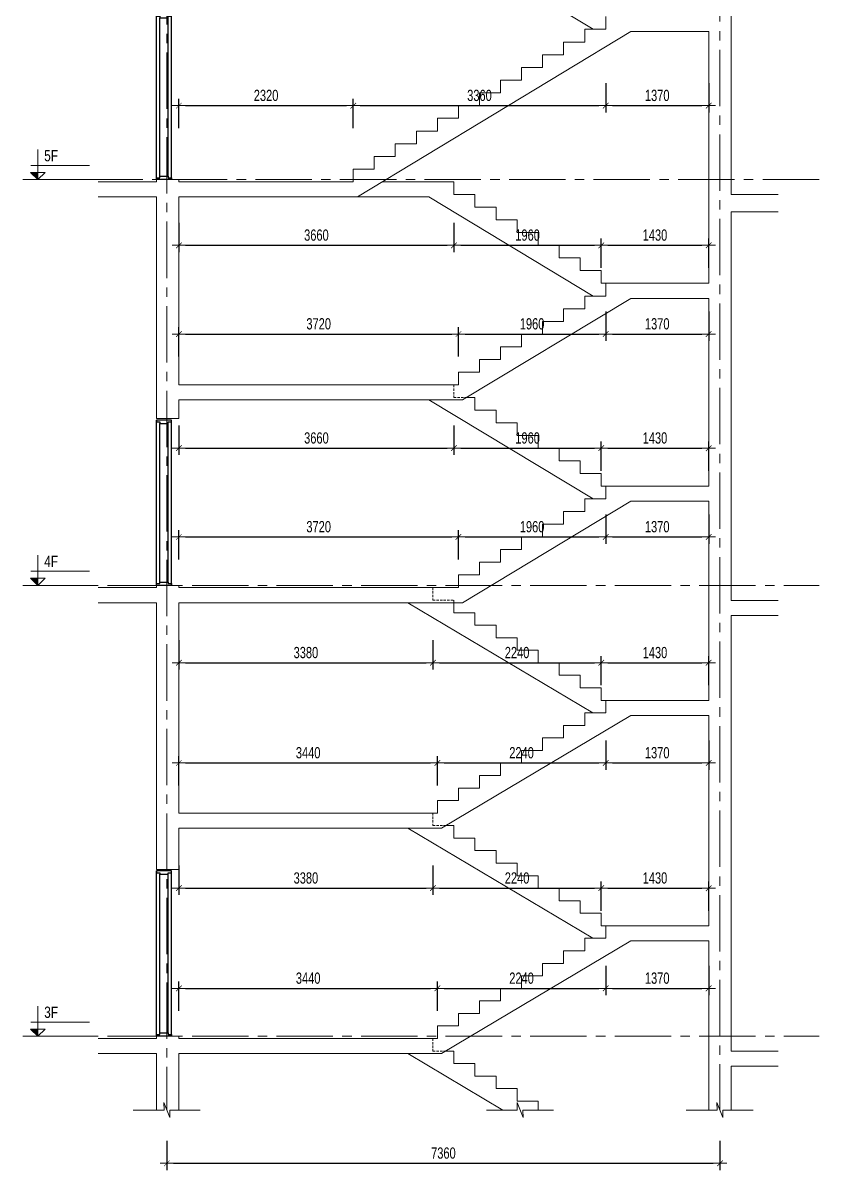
# Model space of a CAD drawing. Header units: millimetres. Extents: x -179076 to 254975, y -18667 to 296191.
# Drawn here: x 76581 to 87175, y 263408 to 278674 of the extents above; entities that cross this region are included whole.
import ezdxf

# ---------------------------------------------------------------- set-up
doc = ezdxf.new("R2010")
doc.units = ezdxf.units.MM
doc.linetypes.add('CENTER2', pattern=[1.125, 0.75, -0.125, 0.125, -0.125])
doc.linetypes.add('HIDDEN2', pattern=[4.7625, 3.175, -1.5875])
doc.layers.get('Defpoints').update_dxf_attribs({"color": 151, "lineweight": 9})
doc.layers.add('A-DOOR', color=4, linetype='Continuous')
doc.layers.add('DOOR', color=4, linetype='Continuous')
for name, color, linetype, lineweight in [('NDC_S_ANNO', 7, 'Continuous', 20), ('NDC_S_AXIS', 5, 'CENTER2', 13), ('NDC_S_CONTINUOUS', 3, 'Continuous', 20), ('NDC_S_DIM', 1, 'Continuous', 15), ('NDC_S_HIDDEN', 8, 'HIDDEN2', 13), ('NDC_S_SLAB', 2, 'Continuous', 20), ('NDC_S_SYMBOL', 1, 'Continuous', 15), ('NDC_S_TEXT SYMBOL', 7, 'Continuous', 20), ('NDC_S_VN TEXT', 7, 'Continuous', 20)]:
    doc.layers.add(name, color=color, linetype=linetype, lineweight=lineweight)
doc.styles.add('NDC_ANNO', font='', dxfattribs={"width": 0.8})
doc.styles.add('NDC_DIM', font='', dxfattribs={"width": 0.75})
doc.styles.get('NDC_ANNO').set_extended_font_data('Dotum')
doc.styles.get('NDC_DIM').set_extended_font_data('Dotum')
doc.dimstyles.new('NDC_dim_60', dxfattribs={"dimscale": 60, "dimtxt": 2.5, "dimasz": 1.5, "dimexe": 1.5, "dimexo": 2.5, "dimgap": 1, "dimtad": 1, "dimdec": 0, "dimzin": 0, "dimdsep": 46, "dimtxsty": 'NDC_DIM', "dimblk": 'DIMMARK', "dimcen": 0.09, "dimdle": 1.2, "dimclrd": 1, "dimclre": 1, "dimclrt": 3, "dimadec": 0, "dimazin": 0, "dimtfac": 1, "dimtdec": 0, "dimtix": 1, "dimtofl": 0, "dimtmove": 0, "dimatfit": 3, "dimfxl": 5, "dimfxlon": 1, "dimtolj": 1, "dimtzin": 0, "dimarcsym": 0})

# ---------------------------------------------------------------- blocks, each defined once
blk = doc.blocks.new('X-SECTION-2$0$X-SEC-DOO2')
at = {"layer": 'A-DOOR'}
for p, q in [((41976, 101972), (41976, 104172)), ((42021, 102017), (42021, 104127)), ((42131, 102017), (42131, 104127)), ((42176, 101972), (42176, 104172))]:
    blk.add_line(p, q, dxfattribs=at)
for points in [[(41976, 104172), (41976, 104147), (42021, 104147), (42021, 104127), (42131, 104127), (42131, 104147), (42176, 104147), (42176, 104172)], [(41976, 101972), (41976, 101997), (42021, 101997), (42021, 102017), (42131, 102017), (42131, 101997), (42176, 101997), (42176, 101972)]]:
    blk.add_lwpolyline(points, close=True, dxfattribs=at)
at = {"layer": 'Defpoints'}
blk.add_line((41976, 104192), (42176, 104192), dxfattribs=at)
blk = doc.blocks.new('kata_block_CT')
at = {"layer": 'NDC_S_ANNO'}
blk.add_hatch(color=3, dxfattribs=at).paths.add_polyline_path([(0, 1.6), (-1.61, 1.6), (0, 0)])
at = {"layer": 'NDC_S_ANNO', "ltscale": 50}
h = blk.add_hatch(dxfattribs=at)
h.set_pattern_fill('ANSI31', color=256, scale=1.406, style=0)
h.paths.add_polyline_path([(0, 1.6), (0, 0), (1.61, 1.6)])
for p, q in [((-1.59, 3.14), (11.47, 3.14)), ((11.56, 0), (-1.64, 0))]:
    blk.add_line(p, q, dxfattribs=at)
for points in [[(0, 6.69), (0, 0)], [(0, 0), (-1.61, 1.6), (0, 1.6)], [(0, 0), (1.61, 1.6), (0, 1.6)]]:
    blk.add_lwpolyline(points, dxfattribs=at)
at = {"layer": 'NDC_S_ANNO', "color": 8, "ltscale": 50}
blk.add_lwpolyline([(0, 0), (-1.61, 1.6), (0, 1.6)], dxfattribs=at)
at = {"layer": 'NDC_S_TEXT SYMBOL', "color": 3, "style": 'NDC_ANNO', "width": 0.8}
blk.add_attdef('CT', (1.41, 4.07), '', height=2.5, dxfattribs=at)
blk = doc.blocks.new('DIMMARK')
at = {"layer": 'NDC_S_DIM', "color": 1}
blk.add_line((-1.5, 0), (1, 0), dxfattribs=at)
at = {"layer": 'NDC_S_DIM', "color": 2, "const_width": 0.1}
blk.add_lwpolyline([(-0.42, -0.42), (0.42, 0.42)], dxfattribs=at)
blk = doc.blocks.new('*D445')
at = {"layer": 'Defpoints', "color": 0, "transparency": 16777216}
for p in [(82096, 265826), (78656, 265159), (82096, 265159)]:
    blk.add_point(p, dxfattribs=at)
at = {"layer": 'NDC_S_DIM', "color": 1, "lineweight": -2, "transparency": 16777216}
for p, q in [((78656, 265526), (78656, 265916)), ((78746, 265826), (82006, 265826)), ((82096, 265526), (82096, 265916))]:
    blk.add_line(p, q, dxfattribs=at)
at = {"layer": 'NDC_S_DIM', "color": 1, "lineweight": -2, "transparency": 16777216, "xscale": 90, "yscale": 90, "zscale": 90, "rotation": 180}
blk.add_blockref('DIMMARK', (78656, 265826), dxfattribs=at)
at = {"layer": 'NDC_S_DIM', "color": 1, "lineweight": -2, "transparency": 16777216, "xscale": 90, "yscale": 90, "zscale": 90}
blk.add_blockref('DIMMARK', (82096, 265826), dxfattribs=at)
at = {"layer": 'NDC_S_DIM', "color": 3, "transparency": 16777216, "insert": (80376, 265961), "char_height": 150, "attachment_point": 5, "style": 'NDC_DIM'}
blk.add_mtext('\\A1;3440', dxfattribs=at)
blk = doc.blocks.new('*D446')
at = {"layer": 'Defpoints', "color": 0, "transparency": 16777216}
for p in [(84336, 266492), (84336, 265826), (82096, 265159)]:
    blk.add_point(p, dxfattribs=at)
at = {"layer": 'NDC_S_DIM', "color": 1, "lineweight": -2, "transparency": 16777216}
for p, q in [((84336, 266126), (84336, 265736)), ((82096, 265526), (82096, 265916)), ((82186, 265826), (84246, 265826))]:
    blk.add_line(p, q, dxfattribs=at)
at = {"layer": 'NDC_S_DIM', "color": 1, "lineweight": -2, "transparency": 16777216, "xscale": 90, "yscale": 90, "zscale": 90, "rotation": 180}
blk.add_blockref('DIMMARK', (82096, 265826), dxfattribs=at)
at = {"layer": 'NDC_S_DIM', "color": 1, "lineweight": -2, "transparency": 16777216, "xscale": 90, "yscale": 90, "zscale": 90}
blk.add_blockref('DIMMARK', (84336, 265826), dxfattribs=at)
at = {"layer": 'NDC_S_DIM', "color": 3, "transparency": 16777216, "insert": (83216, 265961), "char_height": 150, "attachment_point": 5, "style": 'NDC_DIM'}
blk.add_mtext('\\A1;2240', dxfattribs=at)
blk = doc.blocks.new('*D447')
at = {"layer": 'Defpoints', "color": 0, "transparency": 16777216}
for p in [(84336, 266492), (85706, 266459), (85706, 265826)]:
    blk.add_point(p, dxfattribs=at)
at = {"layer": 'NDC_S_DIM', "color": 1, "lineweight": -2, "transparency": 16777216}
for p, q in [((84336, 266126), (84336, 265736)), ((85706, 266126), (85706, 265736)), ((84426, 265826), (85616, 265826))]:
    blk.add_line(p, q, dxfattribs=at)
at = {"layer": 'NDC_S_DIM', "color": 1, "lineweight": -2, "transparency": 16777216, "xscale": 90, "yscale": 90, "zscale": 90, "rotation": 180}
blk.add_blockref('DIMMARK', (84336, 265826), dxfattribs=at)
at = {"layer": 'NDC_S_DIM', "color": 1, "lineweight": -2, "transparency": 16777216, "xscale": 90, "yscale": 90, "zscale": 90}
blk.add_blockref('DIMMARK', (85706, 265826), dxfattribs=at)
at = {"layer": 'NDC_S_DIM', "color": 3, "transparency": 16777216, "insert": (85021, 265961), "char_height": 150, "attachment_point": 5, "style": 'NDC_DIM'}
blk.add_mtext('\\A1;1370', dxfattribs=at)
blk = doc.blocks.new('*D448')
at = {"layer": 'Defpoints', "color": 0, "transparency": 16777216}
for p in [(78656, 267959), (82036, 267992), (82036, 267159)]:
    blk.add_point(p, dxfattribs=at)
at = {"layer": 'NDC_S_DIM', "color": 1, "lineweight": -2, "transparency": 16777216}
for p, q in [((78656, 267459), (78656, 267069)), ((82036, 267459), (82036, 267069)), ((78746, 267159), (81946, 267159))]:
    blk.add_line(p, q, dxfattribs=at)
at = {"layer": 'NDC_S_DIM', "color": 1, "lineweight": -2, "transparency": 16777216, "xscale": 90, "yscale": 90, "zscale": 90, "rotation": 180}
blk.add_blockref('DIMMARK', (78656, 267159), dxfattribs=at)
at = {"layer": 'NDC_S_DIM', "color": 1, "lineweight": -2, "transparency": 16777216, "xscale": 90, "yscale": 90, "zscale": 90}
blk.add_blockref('DIMMARK', (82036, 267159), dxfattribs=at)
at = {"layer": 'NDC_S_DIM', "color": 3, "transparency": 16777216, "insert": (80346, 267294), "char_height": 150, "attachment_point": 5, "style": 'NDC_DIM'}
blk.add_mtext('\\A1;3380', dxfattribs=at)
blk = doc.blocks.new('*D449')
at = {"layer": 'Defpoints', "color": 0, "transparency": 16777216}
for p in [(82036, 267992), (84276, 267159), (84276, 266659)]:
    blk.add_point(p, dxfattribs=at)
at = {"layer": 'NDC_S_DIM', "color": 1, "lineweight": -2, "transparency": 16777216}
for p, q in [((82036, 267459), (82036, 267069)), ((84276, 266859), (84276, 267249)), ((82126, 267159), (84186, 267159))]:
    blk.add_line(p, q, dxfattribs=at)
at = {"layer": 'NDC_S_DIM', "color": 1, "lineweight": -2, "transparency": 16777216, "xscale": 90, "yscale": 90, "zscale": 90, "rotation": 180}
blk.add_blockref('DIMMARK', (82036, 267159), dxfattribs=at)
at = {"layer": 'NDC_S_DIM', "color": 1, "lineweight": -2, "transparency": 16777216, "xscale": 90, "yscale": 90, "zscale": 90}
blk.add_blockref('DIMMARK', (84276, 267159), dxfattribs=at)
at = {"layer": 'NDC_S_DIM', "color": 3, "transparency": 16777216, "insert": (83156, 267294), "char_height": 150, "attachment_point": 5, "style": 'NDC_DIM'}
blk.add_mtext('\\A1;2240', dxfattribs=at)
blk = doc.blocks.new('*D450')
at = {"layer": 'Defpoints', "color": 0, "transparency": 16777216}
for p in [(85706, 267159), (84276, 266659), (85706, 266659)]:
    blk.add_point(p, dxfattribs=at)
at = {"layer": 'NDC_S_DIM', "color": 1, "lineweight": -2, "transparency": 16777216}
for p, q in [((84276, 266859), (84276, 267249)), ((85706, 266859), (85706, 267249)), ((84366, 267159), (85616, 267159))]:
    blk.add_line(p, q, dxfattribs=at)
at = {"layer": 'NDC_S_DIM', "color": 1, "lineweight": -2, "transparency": 16777216, "xscale": 90, "yscale": 90, "zscale": 90, "rotation": 180}
blk.add_blockref('DIMMARK', (84276, 267159), dxfattribs=at)
at = {"layer": 'NDC_S_DIM', "color": 1, "lineweight": -2, "transparency": 16777216, "xscale": 90, "yscale": 90, "zscale": 90}
blk.add_blockref('DIMMARK', (85706, 267159), dxfattribs=at)
at = {"layer": 'NDC_S_DIM', "color": 3, "transparency": 16777216, "insert": (84991, 267294), "char_height": 150, "attachment_point": 5, "style": 'NDC_DIM'}
blk.add_mtext('\\A1;1430', dxfattribs=at)
blk = doc.blocks.new('*D451')
at = {"layer": 'Defpoints', "color": 0, "transparency": 16777216}
for p in [(82096, 268826), (78656, 268159), (82096, 268159)]:
    blk.add_point(p, dxfattribs=at)
at = {"layer": 'NDC_S_DIM', "color": 1, "lineweight": -2, "transparency": 16777216}
for p, q in [((78656, 268526), (78656, 268916)), ((82096, 268526), (82096, 268916)), ((78746, 268826), (82006, 268826))]:
    blk.add_line(p, q, dxfattribs=at)
at = {"layer": 'NDC_S_DIM', "color": 1, "lineweight": -2, "transparency": 16777216, "xscale": 90, "yscale": 90, "zscale": 90, "rotation": 180}
blk.add_blockref('DIMMARK', (78656, 268826), dxfattribs=at)
at = {"layer": 'NDC_S_DIM', "color": 1, "lineweight": -2, "transparency": 16777216, "xscale": 90, "yscale": 90, "zscale": 90}
blk.add_blockref('DIMMARK', (82096, 268826), dxfattribs=at)
at = {"layer": 'NDC_S_DIM', "color": 3, "transparency": 16777216, "insert": (80376, 268961), "char_height": 150, "attachment_point": 5, "style": 'NDC_DIM'}
blk.add_mtext('\\A1;3440', dxfattribs=at)
blk = doc.blocks.new('*D452')
at = {"layer": 'Defpoints', "color": 0, "transparency": 16777216}
for p in [(84336, 269492), (84336, 268826), (82096, 268159)]:
    blk.add_point(p, dxfattribs=at)
at = {"layer": 'NDC_S_DIM', "color": 1, "lineweight": -2, "transparency": 16777216}
for p, q in [((84336, 269126), (84336, 268736)), ((82096, 268526), (82096, 268916)), ((82186, 268826), (84246, 268826))]:
    blk.add_line(p, q, dxfattribs=at)
at = {"layer": 'NDC_S_DIM', "color": 1, "lineweight": -2, "transparency": 16777216, "xscale": 90, "yscale": 90, "zscale": 90, "rotation": 180}
blk.add_blockref('DIMMARK', (82096, 268826), dxfattribs=at)
at = {"layer": 'NDC_S_DIM', "color": 1, "lineweight": -2, "transparency": 16777216, "xscale": 90, "yscale": 90, "zscale": 90}
blk.add_blockref('DIMMARK', (84336, 268826), dxfattribs=at)
at = {"layer": 'NDC_S_DIM', "color": 3, "transparency": 16777216, "insert": (83216, 268961), "char_height": 150, "attachment_point": 5, "style": 'NDC_DIM'}
blk.add_mtext('\\A1;2240', dxfattribs=at)
blk = doc.blocks.new('*D453')
at = {"layer": 'Defpoints', "color": 0, "transparency": 16777216}
for p in [(84336, 269492), (85706, 269459), (85706, 268826)]:
    blk.add_point(p, dxfattribs=at)
at = {"layer": 'NDC_S_DIM', "color": 1, "lineweight": -2, "transparency": 16777216}
for p, q in [((84336, 269126), (84336, 268736)), ((85706, 269126), (85706, 268736)), ((84426, 268826), (85616, 268826))]:
    blk.add_line(p, q, dxfattribs=at)
at = {"layer": 'NDC_S_DIM', "color": 1, "lineweight": -2, "transparency": 16777216, "xscale": 90, "yscale": 90, "zscale": 90, "rotation": 180}
blk.add_blockref('DIMMARK', (84336, 268826), dxfattribs=at)
at = {"layer": 'NDC_S_DIM', "color": 1, "lineweight": -2, "transparency": 16777216, "xscale": 90, "yscale": 90, "zscale": 90}
blk.add_blockref('DIMMARK', (85706, 268826), dxfattribs=at)
at = {"layer": 'NDC_S_DIM', "color": 3, "transparency": 16777216, "insert": (85021, 268961), "char_height": 150, "attachment_point": 5, "style": 'NDC_DIM'}
blk.add_mtext('\\A1;1370', dxfattribs=at)
blk = doc.blocks.new('*D454')
at = {"layer": 'Defpoints', "color": 0, "transparency": 16777216}
for p in [(82036, 270992), (78656, 270959), (82036, 270159)]:
    blk.add_point(p, dxfattribs=at)
at = {"layer": 'NDC_S_DIM', "color": 1, "lineweight": -2, "transparency": 16777216}
for p, q in [((78656, 270459), (78656, 270069)), ((82036, 270459), (82036, 270069)), ((78746, 270159), (81946, 270159))]:
    blk.add_line(p, q, dxfattribs=at)
at = {"layer": 'NDC_S_DIM', "color": 1, "lineweight": -2, "transparency": 16777216, "xscale": 90, "yscale": 90, "zscale": 90, "rotation": 180}
blk.add_blockref('DIMMARK', (78656, 270159), dxfattribs=at)
at = {"layer": 'NDC_S_DIM', "color": 1, "lineweight": -2, "transparency": 16777216, "xscale": 90, "yscale": 90, "zscale": 90}
blk.add_blockref('DIMMARK', (82036, 270159), dxfattribs=at)
at = {"layer": 'NDC_S_DIM', "color": 3, "transparency": 16777216, "insert": (80346, 270294), "char_height": 150, "attachment_point": 5, "style": 'NDC_DIM'}
blk.add_mtext('\\A1;3380', dxfattribs=at)
blk = doc.blocks.new('*D455')
at = {"layer": 'Defpoints', "color": 0, "transparency": 16777216}
for p in [(82036, 270992), (84276, 270159), (84276, 269659)]:
    blk.add_point(p, dxfattribs=at)
at = {"layer": 'NDC_S_DIM', "color": 1, "lineweight": -2, "transparency": 16777216}
for p, q in [((82036, 270459), (82036, 270069)), ((84276, 269859), (84276, 270249)), ((82126, 270159), (84186, 270159))]:
    blk.add_line(p, q, dxfattribs=at)
at = {"layer": 'NDC_S_DIM', "color": 1, "lineweight": -2, "transparency": 16777216, "xscale": 90, "yscale": 90, "zscale": 90, "rotation": 180}
blk.add_blockref('DIMMARK', (82036, 270159), dxfattribs=at)
at = {"layer": 'NDC_S_DIM', "color": 1, "lineweight": -2, "transparency": 16777216, "xscale": 90, "yscale": 90, "zscale": 90}
blk.add_blockref('DIMMARK', (84276, 270159), dxfattribs=at)
at = {"layer": 'NDC_S_DIM', "color": 3, "transparency": 16777216, "insert": (83156, 270294), "char_height": 150, "attachment_point": 5, "style": 'NDC_DIM'}
blk.add_mtext('\\A1;2240', dxfattribs=at)
blk = doc.blocks.new('*D456')
at = {"layer": 'Defpoints', "color": 0, "transparency": 16777216}
for p in [(85706, 270159), (84276, 269659), (85706, 269659)]:
    blk.add_point(p, dxfattribs=at)
at = {"layer": 'NDC_S_DIM', "color": 1, "lineweight": -2, "transparency": 16777216}
for p, q in [((84276, 269859), (84276, 270249)), ((85706, 269859), (85706, 270249)), ((84366, 270159), (85616, 270159))]:
    blk.add_line(p, q, dxfattribs=at)
at = {"layer": 'NDC_S_DIM', "color": 1, "lineweight": -2, "transparency": 16777216, "xscale": 90, "yscale": 90, "zscale": 90, "rotation": 180}
blk.add_blockref('DIMMARK', (84276, 270159), dxfattribs=at)
at = {"layer": 'NDC_S_DIM', "color": 1, "lineweight": -2, "transparency": 16777216, "xscale": 90, "yscale": 90, "zscale": 90}
blk.add_blockref('DIMMARK', (85706, 270159), dxfattribs=at)
at = {"layer": 'NDC_S_DIM', "color": 3, "transparency": 16777216, "insert": (84991, 270294), "char_height": 150, "attachment_point": 5, "style": 'NDC_DIM'}
blk.add_mtext('\\A1;1430', dxfattribs=at)
blk = doc.blocks.new('*D457')
at = {"layer": 'Defpoints', "color": 0, "transparency": 16777216}
for p in [(82376, 271834), (78656, 271159), (82376, 271159)]:
    blk.add_point(p, dxfattribs=at)
at = {"layer": 'NDC_S_DIM', "color": 1, "lineweight": -2, "transparency": 16777216}
for p, q in [((78656, 271534), (78656, 271924)), ((82376, 271534), (82376, 271924)), ((78746, 271834), (82286, 271834))]:
    blk.add_line(p, q, dxfattribs=at)
at = {"layer": 'NDC_S_DIM', "color": 1, "lineweight": -2, "transparency": 16777216, "xscale": 90, "yscale": 90, "zscale": 90, "rotation": 180}
blk.add_blockref('DIMMARK', (78656, 271834), dxfattribs=at)
at = {"layer": 'NDC_S_DIM', "color": 1, "lineweight": -2, "transparency": 16777216, "xscale": 90, "yscale": 90, "zscale": 90}
blk.add_blockref('DIMMARK', (82376, 271834), dxfattribs=at)
at = {"layer": 'NDC_S_DIM', "color": 3, "transparency": 16777216, "insert": (80516, 271969), "char_height": 150, "attachment_point": 5, "style": 'NDC_DIM'}
blk.add_mtext('\\A1;3720', dxfattribs=at)
blk = doc.blocks.new('*D458')
at = {"layer": 'Defpoints', "color": 0, "transparency": 16777216}
for p in [(84336, 272340), (84336, 271834), (82376, 271159)]:
    blk.add_point(p, dxfattribs=at)
at = {"layer": 'NDC_S_DIM', "color": 1, "lineweight": -2, "transparency": 16777216}
for p, q in [((84336, 272134), (84336, 271744)), ((82376, 271534), (82376, 271924)), ((82466, 271834), (84246, 271834))]:
    blk.add_line(p, q, dxfattribs=at)
at = {"layer": 'NDC_S_DIM', "color": 1, "lineweight": -2, "transparency": 16777216, "xscale": 90, "yscale": 90, "zscale": 90, "rotation": 180}
blk.add_blockref('DIMMARK', (82376, 271834), dxfattribs=at)
at = {"layer": 'NDC_S_DIM', "color": 1, "lineweight": -2, "transparency": 16777216, "xscale": 90, "yscale": 90, "zscale": 90}
blk.add_blockref('DIMMARK', (84336, 271834), dxfattribs=at)
at = {"layer": 'NDC_S_DIM', "color": 3, "transparency": 16777216, "insert": (83356, 271969), "char_height": 150, "attachment_point": 5, "style": 'NDC_DIM'}
blk.add_mtext('\\A1;1960', dxfattribs=at)
blk = doc.blocks.new('*D459')
at = {"layer": 'Defpoints', "color": 0, "transparency": 16777216}
for p in [(84336, 272340), (85706, 272309), (85706, 271834)]:
    blk.add_point(p, dxfattribs=at)
at = {"layer": 'NDC_S_DIM', "color": 1, "lineweight": -2, "transparency": 16777216}
for p, q in [((84336, 272134), (84336, 271744)), ((85706, 272134), (85706, 271744)), ((84426, 271834), (85616, 271834))]:
    blk.add_line(p, q, dxfattribs=at)
at = {"layer": 'NDC_S_DIM', "color": 1, "lineweight": -2, "transparency": 16777216, "xscale": 90, "yscale": 90, "zscale": 90, "rotation": 180}
blk.add_blockref('DIMMARK', (84336, 271834), dxfattribs=at)
at = {"layer": 'NDC_S_DIM', "color": 1, "lineweight": -2, "transparency": 16777216, "xscale": 90, "yscale": 90, "zscale": 90}
blk.add_blockref('DIMMARK', (85706, 271834), dxfattribs=at)
at = {"layer": 'NDC_S_DIM', "color": 3, "transparency": 16777216, "insert": (85021, 271969), "char_height": 150, "attachment_point": 5, "style": 'NDC_DIM'}
blk.add_mtext('\\A1;1370', dxfattribs=at)
blk = doc.blocks.new('*D460')
at = {"layer": 'Defpoints', "color": 0, "transparency": 16777216}
for p in [(78656, 273859), (82316, 273857), (82316, 273015)]:
    blk.add_point(p, dxfattribs=at)
at = {"layer": 'NDC_S_DIM', "color": 1, "lineweight": -2, "transparency": 16777216}
for p, q in [((78656, 273315), (78656, 272925)), ((82316, 273315), (82316, 272925)), ((78746, 273015), (82226, 273015))]:
    blk.add_line(p, q, dxfattribs=at)
at = {"layer": 'NDC_S_DIM', "color": 1, "lineweight": -2, "transparency": 16777216, "xscale": 90, "yscale": 90, "zscale": 90, "rotation": 180}
blk.add_blockref('DIMMARK', (78656, 273015), dxfattribs=at)
at = {"layer": 'NDC_S_DIM', "color": 1, "lineweight": -2, "transparency": 16777216, "xscale": 90, "yscale": 90, "zscale": 90}
blk.add_blockref('DIMMARK', (82316, 273015), dxfattribs=at)
at = {"layer": 'NDC_S_DIM', "color": 3, "transparency": 16777216, "insert": (80486, 273150), "char_height": 150, "attachment_point": 5, "style": 'NDC_DIM'}
blk.add_mtext('\\A1;3660', dxfattribs=at)
blk = doc.blocks.new('*D461')
at = {"layer": 'Defpoints', "color": 0, "transparency": 16777216}
for p in [(82316, 273857), (84276, 273015), (84276, 272509)]:
    blk.add_point(p, dxfattribs=at)
at = {"layer": 'NDC_S_DIM', "color": 1, "lineweight": -2, "transparency": 16777216}
for p, q in [((82316, 273315), (82316, 272925)), ((82406, 273015), (84186, 273015)), ((84276, 272715), (84276, 273105))]:
    blk.add_line(p, q, dxfattribs=at)
at = {"layer": 'NDC_S_DIM', "color": 1, "lineweight": -2, "transparency": 16777216, "xscale": 90, "yscale": 90, "zscale": 90, "rotation": 180}
blk.add_blockref('DIMMARK', (82316, 273015), dxfattribs=at)
at = {"layer": 'NDC_S_DIM', "color": 1, "lineweight": -2, "transparency": 16777216, "xscale": 90, "yscale": 90, "zscale": 90}
blk.add_blockref('DIMMARK', (84276, 273015), dxfattribs=at)
at = {"layer": 'NDC_S_DIM', "color": 3, "transparency": 16777216, "insert": (83296, 273150), "char_height": 150, "attachment_point": 5, "style": 'NDC_DIM'}
blk.add_mtext('\\A1;1960', dxfattribs=at)
blk = doc.blocks.new('*D462')
at = {"layer": 'Defpoints', "color": 0, "transparency": 16777216}
for p in [(85706, 273015), (84276, 272509), (85706, 272509)]:
    blk.add_point(p, dxfattribs=at)
at = {"layer": 'NDC_S_DIM', "color": 1, "lineweight": -2, "transparency": 16777216}
for p, q in [((84276, 272715), (84276, 273105)), ((84366, 273015), (85616, 273015)), ((85706, 272715), (85706, 273105))]:
    blk.add_line(p, q, dxfattribs=at)
at = {"layer": 'NDC_S_DIM', "color": 1, "lineweight": -2, "transparency": 16777216, "xscale": 90, "yscale": 90, "zscale": 90, "rotation": 180}
blk.add_blockref('DIMMARK', (84276, 273015), dxfattribs=at)
at = {"layer": 'NDC_S_DIM', "color": 1, "lineweight": -2, "transparency": 16777216, "xscale": 90, "yscale": 90, "zscale": 90}
blk.add_blockref('DIMMARK', (85706, 273015), dxfattribs=at)
at = {"layer": 'NDC_S_DIM', "color": 3, "transparency": 16777216, "insert": (84991, 273150), "char_height": 150, "attachment_point": 5, "style": 'NDC_DIM'}
blk.add_mtext('\\A1;1430', dxfattribs=at)
blk = doc.blocks.new('*D463')
at = {"layer": 'Defpoints', "color": 0, "transparency": 16777216}
for p in [(82376, 274534), (78656, 273859), (82376, 273859)]:
    blk.add_point(p, dxfattribs=at)
at = {"layer": 'NDC_S_DIM', "color": 1, "lineweight": -2, "transparency": 16777216}
for p, q in [((78656, 274234), (78656, 274624)), ((78746, 274534), (82286, 274534)), ((82376, 274234), (82376, 274624))]:
    blk.add_line(p, q, dxfattribs=at)
at = {"layer": 'NDC_S_DIM', "color": 1, "lineweight": -2, "transparency": 16777216, "xscale": 90, "yscale": 90, "zscale": 90, "rotation": 180}
blk.add_blockref('DIMMARK', (78656, 274534), dxfattribs=at)
at = {"layer": 'NDC_S_DIM', "color": 1, "lineweight": -2, "transparency": 16777216, "xscale": 90, "yscale": 90, "zscale": 90}
blk.add_blockref('DIMMARK', (82376, 274534), dxfattribs=at)
at = {"layer": 'NDC_S_DIM', "color": 3, "transparency": 16777216, "insert": (80516, 274669), "char_height": 150, "attachment_point": 5, "style": 'NDC_DIM'}
blk.add_mtext('\\A1;3720', dxfattribs=at)
blk = doc.blocks.new('*D464')
at = {"layer": 'Defpoints', "color": 0, "transparency": 16777216}
for p in [(84336, 275040), (84336, 274534), (82376, 273859)]:
    blk.add_point(p, dxfattribs=at)
at = {"layer": 'NDC_S_DIM', "color": 1, "lineweight": -2, "transparency": 16777216}
for p, q in [((84336, 274834), (84336, 274444)), ((82376, 274234), (82376, 274624)), ((82466, 274534), (84246, 274534))]:
    blk.add_line(p, q, dxfattribs=at)
at = {"layer": 'NDC_S_DIM', "color": 1, "lineweight": -2, "transparency": 16777216, "xscale": 90, "yscale": 90, "zscale": 90, "rotation": 180}
blk.add_blockref('DIMMARK', (82376, 274534), dxfattribs=at)
at = {"layer": 'NDC_S_DIM', "color": 1, "lineweight": -2, "transparency": 16777216, "xscale": 90, "yscale": 90, "zscale": 90}
blk.add_blockref('DIMMARK', (84336, 274534), dxfattribs=at)
at = {"layer": 'NDC_S_DIM', "color": 3, "transparency": 16777216, "insert": (83356, 274669), "char_height": 150, "attachment_point": 5, "style": 'NDC_DIM'}
blk.add_mtext('\\A1;1960', dxfattribs=at)
blk = doc.blocks.new('*D465')
at = {"layer": 'Defpoints', "color": 0, "transparency": 16777216}
for p in [(84336, 275040), (85706, 275009), (85706, 274534)]:
    blk.add_point(p, dxfattribs=at)
at = {"layer": 'NDC_S_DIM', "color": 1, "lineweight": -2, "transparency": 16777216}
for p, q in [((84336, 274834), (84336, 274444)), ((85706, 274834), (85706, 274444)), ((84426, 274534), (85616, 274534))]:
    blk.add_line(p, q, dxfattribs=at)
at = {"layer": 'NDC_S_DIM', "color": 1, "lineweight": -2, "transparency": 16777216, "xscale": 90, "yscale": 90, "zscale": 90, "rotation": 180}
blk.add_blockref('DIMMARK', (84336, 274534), dxfattribs=at)
at = {"layer": 'NDC_S_DIM', "color": 1, "lineweight": -2, "transparency": 16777216, "xscale": 90, "yscale": 90, "zscale": 90}
blk.add_blockref('DIMMARK', (85706, 274534), dxfattribs=at)
at = {"layer": 'NDC_S_DIM', "color": 3, "transparency": 16777216, "insert": (85021, 274669), "char_height": 150, "attachment_point": 5, "style": 'NDC_DIM'}
blk.add_mtext('\\A1;1370', dxfattribs=at)
blk = doc.blocks.new('*D466')
at = {"layer": 'Defpoints', "color": 0, "transparency": 16777216}
for p in [(82316, 276559), (78656, 276359), (82316, 275715)]:
    blk.add_point(p, dxfattribs=at)
at = {"layer": 'NDC_S_DIM', "color": 1, "lineweight": -2, "transparency": 16777216}
for p, q in [((78656, 276015), (78656, 275625)), ((82316, 276015), (82316, 275625)), ((78746, 275715), (82226, 275715))]:
    blk.add_line(p, q, dxfattribs=at)
at = {"layer": 'NDC_S_DIM', "color": 1, "lineweight": -2, "transparency": 16777216, "xscale": 90, "yscale": 90, "zscale": 90, "rotation": 180}
blk.add_blockref('DIMMARK', (78656, 275715), dxfattribs=at)
at = {"layer": 'NDC_S_DIM', "color": 1, "lineweight": -2, "transparency": 16777216, "xscale": 90, "yscale": 90, "zscale": 90}
blk.add_blockref('DIMMARK', (82316, 275715), dxfattribs=at)
at = {"layer": 'NDC_S_DIM', "color": 3, "transparency": 16777216, "insert": (80486, 275850), "char_height": 150, "attachment_point": 5, "style": 'NDC_DIM'}
blk.add_mtext('\\A1;3660', dxfattribs=at)
blk = doc.blocks.new('*D467')
at = {"layer": 'Defpoints', "color": 0, "transparency": 16777216}
for p in [(82316, 276559), (84276, 275715), (84276, 275209)]:
    blk.add_point(p, dxfattribs=at)
at = {"layer": 'NDC_S_DIM', "color": 1, "lineweight": -2, "transparency": 16777216}
for p, q in [((82316, 276015), (82316, 275625)), ((82406, 275715), (84186, 275715)), ((84276, 275415), (84276, 275805))]:
    blk.add_line(p, q, dxfattribs=at)
at = {"layer": 'NDC_S_DIM', "color": 1, "lineweight": -2, "transparency": 16777216, "xscale": 90, "yscale": 90, "zscale": 90, "rotation": 180}
blk.add_blockref('DIMMARK', (82316, 275715), dxfattribs=at)
at = {"layer": 'NDC_S_DIM', "color": 1, "lineweight": -2, "transparency": 16777216, "xscale": 90, "yscale": 90, "zscale": 90}
blk.add_blockref('DIMMARK', (84276, 275715), dxfattribs=at)
at = {"layer": 'NDC_S_DIM', "color": 3, "transparency": 16777216, "insert": (83296, 275850), "char_height": 150, "attachment_point": 5, "style": 'NDC_DIM'}
blk.add_mtext('\\A1;1960', dxfattribs=at)
blk = doc.blocks.new('*D468')
at = {"layer": 'Defpoints', "color": 0, "transparency": 16777216}
for p in [(85706, 275715), (84276, 275209), (85706, 275209)]:
    blk.add_point(p, dxfattribs=at)
at = {"layer": 'NDC_S_DIM', "color": 1, "lineweight": -2, "transparency": 16777216}
for p, q in [((84276, 275415), (84276, 275805)), ((84366, 275715), (85616, 275715)), ((85706, 275415), (85706, 275805))]:
    blk.add_line(p, q, dxfattribs=at)
at = {"layer": 'NDC_S_DIM', "color": 1, "lineweight": -2, "transparency": 16777216, "xscale": 90, "yscale": 90, "zscale": 90, "rotation": 180}
blk.add_blockref('DIMMARK', (84276, 275715), dxfattribs=at)
at = {"layer": 'NDC_S_DIM', "color": 1, "lineweight": -2, "transparency": 16777216, "xscale": 90, "yscale": 90, "zscale": 90}
blk.add_blockref('DIMMARK', (85706, 275715), dxfattribs=at)
at = {"layer": 'NDC_S_DIM', "color": 3, "transparency": 16777216, "insert": (84991, 275850), "char_height": 150, "attachment_point": 5, "style": 'NDC_DIM'}
blk.add_mtext('\\A1;1430', dxfattribs=at)
blk = doc.blocks.new('*D469')
at = {"layer": 'Defpoints', "color": 0, "transparency": 16777216}
for p in [(80976, 277574), (78656, 276559), (80976, 276559)]:
    blk.add_point(p, dxfattribs=at)
at = {"layer": 'NDC_S_DIM', "color": 1, "lineweight": -2, "transparency": 16777216}
for p, q in [((78656, 277274), (78656, 277664)), ((78746, 277574), (80886, 277574)), ((80976, 277274), (80976, 277664))]:
    blk.add_line(p, q, dxfattribs=at)
at = {"layer": 'NDC_S_DIM', "color": 1, "lineweight": -2, "transparency": 16777216, "xscale": 90, "yscale": 90, "zscale": 90, "rotation": 180}
blk.add_blockref('DIMMARK', (78656, 277574), dxfattribs=at)
at = {"layer": 'NDC_S_DIM', "color": 1, "lineweight": -2, "transparency": 16777216, "xscale": 90, "yscale": 90, "zscale": 90}
blk.add_blockref('DIMMARK', (80976, 277574), dxfattribs=at)
at = {"layer": 'NDC_S_DIM', "color": 3, "transparency": 16777216, "insert": (79816, 277709), "char_height": 150, "attachment_point": 5, "style": 'NDC_DIM'}
blk.add_mtext('\\A1;2320', dxfattribs=at)
blk = doc.blocks.new('*D470')
at = {"layer": 'Defpoints', "color": 0, "transparency": 16777216}
for p in [(84336, 278590), (84336, 277574), (80976, 276559)]:
    blk.add_point(p, dxfattribs=at)
at = {"layer": 'NDC_S_DIM', "color": 1, "lineweight": -2, "transparency": 16777216}
for p, q in [((84336, 277874), (84336, 277484)), ((80976, 277274), (80976, 277664)), ((81066, 277574), (84246, 277574))]:
    blk.add_line(p, q, dxfattribs=at)
at = {"layer": 'NDC_S_DIM', "color": 1, "lineweight": -2, "transparency": 16777216, "xscale": 90, "yscale": 90, "zscale": 90, "rotation": 180}
blk.add_blockref('DIMMARK', (80976, 277574), dxfattribs=at)
at = {"layer": 'NDC_S_DIM', "color": 1, "lineweight": -2, "transparency": 16777216, "xscale": 90, "yscale": 90, "zscale": 90}
blk.add_blockref('DIMMARK', (84336, 277574), dxfattribs=at)
at = {"layer": 'NDC_S_DIM', "color": 3, "transparency": 16777216, "insert": (82656, 277709), "char_height": 150, "attachment_point": 5, "style": 'NDC_DIM'}
blk.add_mtext('\\A1;3360', dxfattribs=at)
blk = doc.blocks.new('*D471')
at = {"layer": 'Defpoints', "color": 0, "transparency": 16777216}
for p in [(84336, 278590), (85706, 278559), (85706, 277574)]:
    blk.add_point(p, dxfattribs=at)
at = {"layer": 'NDC_S_DIM', "color": 1, "lineweight": -2, "transparency": 16777216}
for p, q in [((84336, 277874), (84336, 277484)), ((85706, 277874), (85706, 277484)), ((84426, 277574), (85616, 277574))]:
    blk.add_line(p, q, dxfattribs=at)
at = {"layer": 'NDC_S_DIM', "color": 1, "lineweight": -2, "transparency": 16777216, "xscale": 90, "yscale": 90, "zscale": 90, "rotation": 180}
blk.add_blockref('DIMMARK', (84336, 277574), dxfattribs=at)
at = {"layer": 'NDC_S_DIM', "color": 1, "lineweight": -2, "transparency": 16777216, "xscale": 90, "yscale": 90, "zscale": 90}
blk.add_blockref('DIMMARK', (85706, 277574), dxfattribs=at)
at = {"layer": 'NDC_S_DIM', "color": 3, "transparency": 16777216, "insert": (85021, 277709), "char_height": 150, "attachment_point": 5, "style": 'NDC_DIM'}
blk.add_mtext('\\A1;1370', dxfattribs=at)
blk = doc.blocks.new('*D523')
at = {"layer": 'Defpoints', "color": 0, "transparency": 16777216}
for p in [(78496, 265039), (85856, 265039), (85856, 263498)]:
    blk.add_point(p, dxfattribs=at)
at = {"layer": 'NDC_S_DIM', "color": 1, "lineweight": -2, "transparency": 16777216}
for p, q in [((78496, 263798), (78496, 263408)), ((85856, 263798), (85856, 263408)), ((78586, 263498), (85766, 263498))]:
    blk.add_line(p, q, dxfattribs=at)
at = {"layer": 'NDC_S_DIM', "color": 1, "lineweight": -2, "transparency": 16777216, "xscale": 90, "yscale": 90, "zscale": 90, "rotation": 180}
blk.add_blockref('DIMMARK', (78496, 263498), dxfattribs=at)
at = {"layer": 'NDC_S_DIM', "color": 1, "lineweight": -2, "transparency": 16777216, "xscale": 90, "yscale": 90, "zscale": 90}
blk.add_blockref('DIMMARK', (85856, 263498), dxfattribs=at)
at = {"layer": 'NDC_S_DIM', "color": 3, "transparency": 16777216, "insert": (82176, 263633), "char_height": 150, "attachment_point": 5, "style": 'NDC_DIM'}
blk.add_mtext('\\A1;7360', dxfattribs=at)

msp = doc.modelspace()

# ---------------------------------------------------------------- linework, layer by layer
at = {"layer": 'NDC_S_AXIS', "ltscale": 1000}
for p, q in [((78495.7, 295154.6), (78495.7, 264206.3)), ((85855.7, 295191.3), (85855.7, 264206.3))]:
    msp.add_line(p, q, dxfattribs=at)
for points in [[(87174.6, 276588.9), (76580.7, 276588.9)], [(76580.7, 271188.9), (87174.6, 271188.9)], [(76580.7, 265188.9), (87174.6, 265188.9)]]:
    msp.add_lwpolyline(points, dxfattribs=at)
at = {"layer": 'NDC_S_CONTINUOUS'}
for p, q in [((84169, 278589.6), (80579.9, 280758.9)), ((81031.4, 276358.9), (81980.1, 276358.9)), ((81980.1, 276358.9), (84168.2, 275040.1)), ((81980.1, 273658.9), (84168.2, 272340.1)), ((81700.7, 270958.9), (84164.7, 269492.2)), ((81700.7, 267958.9), (84164.7, 266492.2)), ((81700.7, 264958.9), (82965, 264206.3))]:
    msp.add_line(p, q, dxfattribs=at)
for points in [[(81362.3, 276558.9), (82315.7, 276558.9), (82315.7, 276390.1), (82595.7, 276390.1), (82595.7, 276221.4), (82875.7, 276221.4), (82875.7, 276052.6), (83155.7, 276052.6), (83155.7, 275883.9), (83435.7, 275883.9), (83435.7, 275715.1), (83715.7, 275715.1), (83715.7, 275546.4), (83995.7, 275546.4), (83995.7, 275377.6), (84275.7, 275377.6), (84275.7, 275208.9), (84335.7, 275208.9)], [(82483.1, 273690.1), (82595.7, 273690.1), (82595.7, 273521.4), (82875.7, 273521.4), (82875.7, 273352.6), (83155.7, 273352.6), (83155.7, 273183.9), (83435.7, 273183.9), (83435.7, 273015.1), (83715.7, 273015.1), (83715.7, 272846.4), (83995.7, 272846.4), (83995.7, 272677.6), (84275.7, 272677.6), (84275.7, 272508.9), (84335.7, 272508.9)], [(82315.7, 270958.9), (82315.7, 270825.5), (82595.7, 270825.5), (82595.7, 270658.9), (82875.7, 270658.9), (82875.7, 270492.2), (83155.7, 270492.2), (83155.7, 270325.5), (83435.7, 270325.5), (83435.7, 270158.9), (83715.7, 270158.9), (83715.7, 269992.2), (83995.7, 269992.2), (83995.7, 269825.5), (84275.7, 269825.5), (84275.7, 269658.9), (84335.7, 269658.9)], [(82206.7, 267992.2), (82315.7, 267992.2), (82315.7, 267825.5), (82595.7, 267825.5), (82595.7, 267658.9), (82875.7, 267658.9), (82875.7, 267492.2), (83155.7, 267492.2), (83155.7, 267325.5), (83435.7, 267325.5), (83435.7, 267158.9), (83715.7, 267158.9), (83715.7, 266992.2), (83995.7, 266992.2), (83995.7, 266825.5), (84275.7, 266825.5), (84275.7, 266658.9), (84335.7, 266658.9)], [(82206.7, 264992.2), (82315.7, 264992.2), (82315.7, 264825.5), (82595.7, 264825.5), (82595.7, 264658.9), (82875.7, 264658.9), (82875.7, 264492.2), (83155.7, 264492.2), (83155.7, 264325.5), (83435.7, 264325.5), (83435.7, 264206.3)]]:
    msp.add_lwpolyline(points, dxfattribs=at)
at = {"layer": 'NDC_S_HIDDEN', "ltscale": 10}
for points in [[(82315.7, 273856.8), (82315.7, 273690.1), (82486.7, 273690.1)], [(81755.7, 271158.9), (82035.7, 271158.9), (82035.7, 270992.2), (82315.7, 270992.2), (82315.7, 270958.9)], [(82035.7, 268158.9), (82035.7, 267992.2), (82206.7, 267992.2)], [(82035.7, 265158.9), (82035.7, 264992.2), (82206.7, 264992.2)]]:
    msp.add_lwpolyline(points, dxfattribs=at)
at = {"layer": 'NDC_S_SLAB'}
for p, q in [((86005.7, 280588.9), (86005.7, 276388.9)), ((84671.4, 278558.9), (81031.4, 276358.9)), ((84671.4, 278558.9), (85705.7, 278558.9)), ((85705.7, 278558.9), (85705.7, 275208.9)), ((78655.7, 276588.9), (78655.7, 276558.9)), ((78355.7, 276358.9), (77580.7, 276358.9)), ((81031.4, 276358.9), (78655.7, 276358.9)), ((78655.7, 276358.9), (78655.7, 273858.9)), ((86631.2, 276158.9), (86005.7, 276158.9)), ((86005.7, 276158.9), (86005.7, 270988.9)), ((85705.7, 275208.9), (84335.7, 275208.9)), ((84335.7, 275208.9), (84335.7, 275040.1)), ((82431.3, 273658.9), (84671.3, 275008.9)), ((84335.7, 275040.1), (84055.7, 275040.1)), ((84055.7, 275040.1), (84055.7, 274871.4)), ((84671.3, 275008.9), (85705.7, 275008.9)), ((85705.7, 275008.9), (85705.7, 272508.9)), ((84055.7, 274871.4), (83775.7, 274871.4)), ((83775.7, 274871.4), (83775.7, 274702.6)), ((83775.7, 274702.6), (83495.7, 274702.6)), ((83495.7, 274702.6), (83495.7, 274533.9)), ((83495.7, 274533.9), (83215.7, 274533.9)), ((83215.7, 274533.9), (83215.7, 274365.1)), ((83215.7, 274365.1), (82935.7, 274365.1)), ((82935.7, 274365.1), (82935.7, 274196.4)), ((82935.7, 274196.4), (82655.7, 274196.4)), ((82655.7, 274196.4), (82655.7, 274027.6)), ((82655.7, 274027.6), (82375.7, 274027.6)), ((82375.7, 274027.6), (82375.7, 273858.9)), ((82375.7, 273858.9), (78655.7, 273858.9)), ((78655.7, 273658.9), (82431.3, 273658.9)), ((82431.3, 270958.9), (84671.3, 272308.9)), ((84671.3, 272308.9), (85705.7, 272308.9)), ((85705.7, 272308.9), (85705.7, 269658.9)), ((78655.7, 270958.9), (82431.3, 270958.9)), ((78655.7, 270958.9), (78655.7, 268158.9)), ((86631.2, 270788.9), (86005.7, 270788.9)), ((86005.7, 270788.9), (86005.7, 264988.9)), ((82150.7, 267958.9), (84670.7, 269458.9)), ((84670.7, 269458.9), (85705.7, 269458.9)), ((85705.7, 269458.9), (85705.7, 266658.9)), ((78655.7, 267958.9), (82150.7, 267958.9)), ((82150.7, 264958.9), (84670.7, 266458.9)), ((84670.7, 266458.9), (85705.7, 266458.9)), ((85705.7, 266458.9), (85705.7, 264206.3)), ((77580.7, 264958.9), (78355.7, 264958.9)), ((78655.7, 264958.9), (82150.7, 264958.9)), ((78655.7, 264958.9), (78655.7, 264206.3)), ((86631.2, 264788.9), (86005.7, 264788.9)), ((86005.7, 264788.9), (86005.7, 264206.3))]:
    msp.add_line(p, q, dxfattribs=at)
for points in [[(78655.7, 276558.9), (80975.7, 276558.9), (80975.7, 276728.1), (81255.7, 276728.1), (81255.7, 276897.3), (81535.7, 276897.3), (81535.7, 277066.6), (81815.7, 277066.6), (81815.7, 277235.8), (82095.7, 277235.8), (82095.7, 277405), (82375.7, 277405), (82375.7, 277574.2), (82655.7, 277574.2), (82655.7, 277743.5), (82935.7, 277743.5), (82935.7, 277912.7), (83215.7, 277912.7), (83215.7, 278081.9), (83495.7, 278081.9), (83495.7, 278251.2), (83775.7, 278251.2), (83775.7, 278420.4), (84055.7, 278420.4), (84055.7, 278589.6), (84335.7, 278589.6), (84335.7, 278758.9)], [(77580.7, 276558.9), (78355.7, 276558.9)], [(78355.7, 276558.9), (78355.7, 276588.9), (78655.7, 276588.9)], [(78655.7, 273658.9), (78655.7, 273408.9), (78355.7, 273408.9), (78355.7, 276358.9)], [(86631.2, 276388.9), (86005.7, 276388.9)], [(85705.7, 272508.9), (84335.7, 272508.9), (84335.7, 272340.1), (84055.7, 272340.1), (84055.7, 272171.4), (83775.7, 272171.4), (83775.7, 272002.6), (83495.7, 272002.6), (83495.7, 271833.9), (83215.7, 271833.9), (83215.7, 271665.1), (82935.7, 271665.1), (82935.7, 271496.4), (82655.7, 271496.4), (82655.7, 271327.6), (82375.7, 271327.6), (82375.7, 271158.9), (78655.7, 271158.9)], [(78355.7, 271158.9), (77580.7, 271158.9)], [(78355.7, 271158.9), (78355.7, 271188.9), (78655.7, 271188.9), (78655.7, 271158.9)], [(86631.2, 270988.9), (86005.7, 270988.9)], [(77580.7, 270958.9), (78355.7, 270958.9)], [(78655.7, 267958.9), (78655.7, 267408.9), (78355.7, 267408.9), (78355.7, 270958.9)], [(85705.7, 269658.9), (84335.7, 269658.9), (84335.7, 269492.2), (84055.7, 269492.2), (84055.7, 269325.5), (83775.7, 269325.5), (83775.7, 269158.9), (83495.7, 269158.9), (83495.7, 268992.2), (83215.7, 268992.2), (83215.7, 268825.5), (82935.7, 268825.5), (82935.7, 268658.9), (82655.7, 268658.9), (82655.7, 268492.2), (82375.7, 268492.2), (82375.7, 268325.5), (82095.7, 268325.5), (82095.7, 268158.9), (78655.7, 268158.9)], [(85705.7, 266658.9), (84335.7, 266658.9), (84335.7, 266492.2), (84055.7, 266492.2), (84055.7, 266325.5), (83775.7, 266325.5), (83775.7, 266158.9), (83495.7, 266158.9), (83495.7, 265992.2), (83215.7, 265992.2), (83215.7, 265825.5), (82935.7, 265825.5), (82935.7, 265658.9), (82655.7, 265658.9), (82655.7, 265492.2), (82375.7, 265492.2), (82375.7, 265325.5), (82095.7, 265325.5), (82095.7, 265158.9), (78655.7, 265158.9)], [(78355.7, 265158.9), (78355.7, 265188.9), (78655.7, 265188.9), (78655.7, 265158.9)], [(78355.7, 265158.9), (77580.7, 265158.9)], [(78355.7, 264206.3), (78355.7, 264958.9)], [(86631.2, 264988.9), (86005.7, 264988.9)]]:
    msp.add_lwpolyline(points, dxfattribs=at)
at = {"layer": 'NDC_S_SYMBOL'}
for points in [[(78048.3, 264206.3), (78457.9, 264206.3), (78455.7, 264306.3), (78535.7, 264106.3), (78533.6, 264206.3), (78939.9, 264206.3)], [(82748, 264206.3), (83157.6, 264206.3), (83155.4, 264306.3), (83235.4, 264106.3), (83233.2, 264206.3), (83639.5, 264206.3)], [(85408.2, 264206.3), (85817.8, 264206.3), (85815.7, 264306.3), (85895.7, 264106.3), (85893.5, 264206.3), (86299.8, 264206.3)]]:
    msp.add_lwpolyline(points, dxfattribs=at)

# ---------------------------------------------------------------- block references
at = {"layer": 'DOOR'}
for p in [(36380.1, 174617), (36380.1, 169217), (36380.1, 163217)]:
    msp.add_blockref('X-SECTION-2$0$X-SEC-DOO2', p, dxfattribs=at)
at = {"layer": 'NDC_S_VN TEXT', "xscale": 60, "yscale": 60, "zscale": 60}
for p, values in [((76779.1, 276588.9), {'CT': '5F'}), ((76779.1, 271188.9), {'CT': '4F'}), ((76779.1, 265188.9), {'CT': '3F'})]:
    msp.add_blockref('kata_block_CT', p, dxfattribs=at).add_auto_attribs(values)

# ---------------------------------------------------------------- dimensions: what is measured, and where the dimension line sits
at = {"layer": 'NDC_S_DIM'}
for base, p1, p2, picture, middle in [((84335.7, 277574.2), (80975.7, 276558.9), (84335.7, 278589.6), '*D470', (82655.7, 277709.4)), ((85705.7, 277574.2), (84335.7, 278589.6), (85705.7, 278558.9), '*D471', (85020.7, 277709.4)), ((84275.7, 275715.1), (82315.7, 276558.9), (84275.7, 275208.9), '*D467', (83295.7, 275850.2)), ((85705.7, 275715.1), (84275.7, 275208.9), (85705.7, 275208.9), '*D468', (84990.7, 275850.2)), ((84335.7, 274533.9), (82375.7, 273858.9), (84335.7, 275040.1), '*D464', (83355.7, 274669)), ((85705.7, 274533.9), (84335.7, 275040.1), (85705.7, 275008.9), '*D465', (85020.7, 274669)), ((84275.7, 273015.1), (82315.7, 273856.8), (84275.7, 272508.9), '*D461', (83295.7, 273150.2)), ((85705.7, 273015.1), (84275.7, 272508.9), (85705.7, 272508.9), '*D462', (84990.7, 273150.2)), ((84335.7, 271833.9), (82375.7, 271158.9), (84335.7, 272340.1), '*D458', (83355.7, 271969)), ((85705.7, 271833.9), (84335.7, 272340.1), (85705.7, 272308.9), '*D459', (85020.7, 271969)), ((84275.7, 270158.9), (82035.7, 270992.2), (84275.7, 269658.9), '*D455', (83155.7, 270294)), ((85705.7, 270158.9), (84275.7, 269658.9), (85705.7, 269658.9), '*D456', (84990.7, 270294)), ((84335.7, 268825.5), (82095.7, 268158.9), (84335.7, 269492.2), '*D452', (83215.7, 268960.6)), ((85705.7, 268825.5), (84335.7, 269492.2), (85705.7, 269458.9), '*D453', (85020.7, 268960.6)), ((84275.7, 267158.9), (82035.7, 267992.2), (84275.7, 266658.9), '*D449', (83155.7, 267294)), ((85705.7, 267158.9), (84275.7, 266658.9), (85705.7, 266658.9), '*D450', (84990.7, 267294)), ((84335.7, 265825.5), (82095.7, 265158.9), (84335.7, 266492.2), '*D446', (83215.7, 265960.6)), ((85705.7, 265825.5), (84335.7, 266492.2), (85705.7, 266458.9), '*D447', (85020.7, 265960.6))]:
    dim = msp.add_linear_dim(base=base, p1=p1, p2=p2, dimstyle='NDC_dim_60', override={"dimtmove": 1}, dxfattribs=at)
    dim.commit()
    dim.dimension.update_dxf_attribs({"geometry": picture, "text_midpoint": middle})
for base, p1, p2, picture, middle in [((80975.7, 277574.2), (78655.7, 276558.9), (80975.7, 276558.9), '*D469', (79815.7, 277709.4)), ((82315.7, 275715.1), (78655.7, 276358.9), (82315.7, 276558.9), '*D466', (80485.7, 275850.2)), ((82375.7, 274533.9), (78655.7, 273858.9), (82375.7, 273858.9), '*D463', (80515.7, 274669)), ((82315.7, 273015.1), (78655.7, 273858.9), (82315.7, 273856.8), '*D460', (80485.7, 273150.2)), ((82375.7, 271833.9), (78655.7, 271158.9), (82375.7, 271158.9), '*D457', (80515.7, 271969)), ((82035.7, 270158.9), (78655.7, 270958.9), (82035.7, 270992.2), '*D454', (80345.7, 270294)), ((82095.7, 268825.5), (78655.7, 268158.9), (82095.7, 268158.9), '*D451', (80375.7, 268960.6)), ((82035.7, 267158.9), (78655.7, 267958.9), (82035.7, 267992.2), '*D448', (80345.7, 267294)), ((82095.7, 265825.5), (78655.7, 265158.9), (82095.7, 265158.9), '*D445', (80375.7, 265960.6)), ((85855.7, 263497.8), (78495.7, 265039.4), (85855.7, 265039.4), '*D523', (82175.7, 263632.9))]:
    dim = msp.add_linear_dim(base=base, p1=p1, p2=p2, dimstyle='NDC_dim_60', dxfattribs=at)
    dim.commit()
    dim.dimension.update_dxf_attribs({"geometry": picture, "text_midpoint": middle})

doc.saveas('drawing.dxf')
